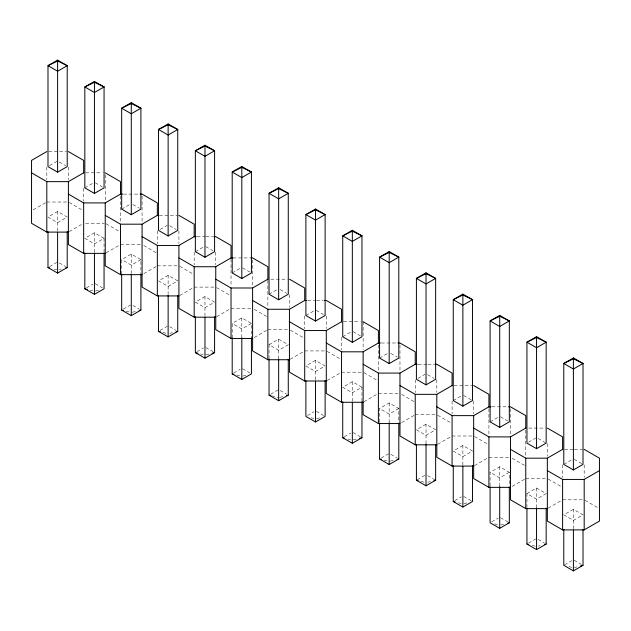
<?xml version="1.0" encoding="UTF-8"?>
<svg xmlns="http://www.w3.org/2000/svg" width="631" height="631" viewBox="0 0 631 631"><rect width="100%" height="100%" fill="white"/><g stroke="black" fill="none" stroke-linecap="round" stroke-linejoin="round"><path stroke-width="0.47" stroke-dasharray="3.15 2.37" d="M49.589 165.677L56.798 161.512M33.246 209.855L45.96 202.512M84.83 187.872L92.844 183.25M57.602 211.519L47.988 217.064L57.602 222.617L67.217 217.064L57.602 211.519L57.602 231.348M69.244 231.616L82.803 223.784M121.673 209.145L130.483 204.058M104.06 238.337L94.445 232.784L84.83 238.337L94.445 243.889L104.06 238.337L104.06 251.927M49.589 266.605L56.798 262.441M106.087 252.889L118.802 245.546M160.116 229.495L167.325 225.33M121.673 274.162L121.673 259.609L131.287 254.056L140.902 259.609L140.902 274.162M86.431 287.878L92.844 284.179M140.902 259.609L131.287 265.162L121.673 259.609M143.773 273.673L156.488 266.329M195.358 251.69L203.371 247.06M168.13 275.329L158.515 280.882L168.13 286.427L177.745 280.882L168.13 275.329L168.13 294.196M123.274 309.143L130.483 304.986M179.772 295.434L193.331 287.602M232.2 272.955L240.214 268.333M204.972 296.602L195.358 302.146L204.972 307.699L214.587 302.146L204.972 296.602L204.972 316.439M160.116 330.415L167.325 326.251M216.614 316.699L229.329 309.356M269.043 294.227L277.853 289.14M232.2 337.979L232.2 323.419L241.815 317.874L251.43 323.419L251.43 337.979M196.959 351.688L203.371 347.989M251.43 323.419L241.815 328.972L232.2 323.419M254.301 337.482L267.016 330.139M305.885 315.5L313.899 310.878M269.043 344.692L278.657 339.139L288.272 344.692L278.657 350.244L269.043 344.692L269.043 359.252M233.801 372.96L240.214 369.261M290.299 359.244L303.858 351.412M342.728 336.773L350.741 332.143M315.5 360.411L305.885 365.964L315.5 371.517L325.115 365.964L315.5 360.411L315.5 380.248M270.644 394.233L277.853 390.068M327.142 380.517L340.701 372.684M379.57 358.045L388.38 352.95M361.957 387.237L352.343 381.684L342.728 387.237L352.343 392.782L361.957 387.237L361.957 401.789M307.486 415.498L313.899 411.798M363.984 401.781L376.699 394.446M418.014 378.387L425.223 374.222M379.57 422.092L379.57 408.502L389.185 402.957L398.8 408.502L398.8 422.092M344.329 436.77L350.741 433.071M398.8 408.502L389.185 414.054L379.57 408.502M401.671 422.565L414.386 415.222M453.255 400.582L461.269 395.96M426.028 424.221L416.413 429.774L426.028 435.327L435.642 429.774L426.028 424.221L426.028 443.632M381.171 458.043L388.38 453.878M437.669 444.327L451.228 436.494M490.098 421.855L498.111 417.225M462.87 445.494L453.255 451.047L462.87 456.599L472.485 451.047L462.87 445.494L462.87 464.905M417.217 479.773L425.223 475.151M474.512 465.599L487.227 458.256M528.541 442.197L535.758 438.04M490.098 485.902L490.098 472.319L499.713 466.766L509.327 472.319L509.327 485.902M454.856 500.588L461.269 496.881M509.327 472.319L499.713 477.872L490.098 472.319M512.198 486.383L524.913 479.039M563.783 464.392L571.796 459.77M526.94 493.592L536.555 488.039L546.17 493.592L536.555 499.137L526.94 493.592L526.94 507.174M491.699 521.853L498.111 518.154M548.197 508.136L561.756 500.304M573.398 509.312L563.783 514.857L573.398 520.409L583.012 514.857L573.398 509.312L573.398 528.715M528.541 543.125L535.758 538.961M564.587 564.863L571.796 560.699M59.401 269.532L61.136 269.082M95.376 291.025L99.714 289.913M132.218 312.29L136.556 311.186M169.928 333.342L172.531 332.679M205.903 354.835L209.374 353.944M242.746 376.108L247.084 374.995M279.588 397.38L283.059 396.489M316.431 418.645L319.901 417.761M353.273 439.917L357.611 438.805M390.116 461.19L394.462 460.078M427.826 482.242L430.429 481.571M463.801 503.735L468.147 502.623M500.643 525L504.989 523.888M538.353 546.052L540.089 545.61M574.328 567.545L576.931 566.875M48.776 151.566L58.58 151.566M59.566 151.566L66.429 151.566M85.619 172.831L102.293 172.831M123.439 194.103L139.136 194.103M46.812 202.023L67.414 202.023M159.304 215.376L176.956 215.376M85.619 223.295L104.257 223.295M197.124 236.649L204.972 236.649M205.951 236.649L212.821 236.649M120.497 244.568L141.099 244.568M232.989 257.921L249.663 257.921M157.34 265.84L177.942 265.84M270.809 279.186L287.484 279.186M194.182 287.113L214.785 287.113M307.652 300.459L315.5 300.459M316.478 300.459L323.348 300.459M231.025 308.378L251.627 308.378M343.516 321.731L360.191 321.731M267.867 329.65L287.484 329.65M381.337 343.004L398.011 343.004M304.71 350.923L325.312 350.923M418.179 364.268L427.006 364.268M427.992 364.268L433.876 364.268M341.552 372.195L362.155 372.195M454.044 385.541L471.696 385.541M378.395 393.46L398.997 393.46M491.864 406.814L507.561 406.814M415.237 414.733L435.84 414.733M528.707 428.086L545.381 428.086M452.08 436.005L472.682 436.005M564.571 449.359L573.398 449.359M574.376 449.359L582.224 449.359M488.922 457.278L509.525 457.278M525.765 478.55L545.381 478.55M562.607 499.815L583.21 499.815M54.148 269.082L56.782 269.752M90.107 290.134L92.749 290.804M126.074 311.186L130.467 312.29M162.916 332.45L167.31 333.562M200.634 353.944L203.277 354.614M236.601 374.995L240.995 376.108M271.685 395.818L277.837 397.38M311.162 417.761L313.804 418.424M348.004 439.034L350.647 439.697M383.971 460.078L388.365 461.19M420.814 481.35L425.207 482.463M458.532 502.844L461.174 503.506M494.499 523.888L498.892 525M532.217 545.381L535.735 546.272M569.059 566.654L571.702 567.324M59.204 161.978L65.616 165.677M95.242 182.785L102.459 186.95M132.889 204.523L139.301 208.222M169.731 225.788L176.144 229.495M205.777 246.603L212.986 250.759M242.62 267.867L249.829 272.032M280.259 289.605L286.671 293.305M316.305 310.413L323.514 314.577M353.147 331.685L360.356 335.842M390.786 353.415L397.199 357.114M427.629 374.688L434.041 378.387M463.675 395.495L471.68 400.117M500.517 416.768L507.726 420.932M538.156 438.498L545.365 442.662M574.202 459.305L582.208 463.935M69.244 202.512L82.803 210.344M106.087 223.784L118.802 231.127M143.773 245.546L156.488 252.889M179.772 266.329L193.331 274.162M216.614 287.602L229.329 294.945M254.301 309.356L267.016 316.699M290.299 330.139L303.858 337.971M327.142 351.412L340.701 359.244M363.984 372.684L376.699 380.028M401.671 394.446L414.386 401.781M437.669 415.222L451.228 423.054M474.512 436.494L487.227 443.838M512.198 458.256L524.913 465.599M548.197 479.039L561.756 486.872M585.04 500.304L598.606 508.136M59.204 262.906L65.616 266.605M95.242 283.713L102.459 287.878M132.889 305.443L139.301 309.143M169.731 326.716L176.144 330.415M205.777 347.523L212.986 351.688M242.62 368.796L249.829 372.96M280.259 390.526L286.671 394.233M316.305 411.341L323.514 415.498M353.147 432.606L360.356 436.77M390.786 454.344L397.199 458.043M427.629 475.616L434.838 479.773M463.675 496.423L471.68 501.046M500.517 517.696L507.726 521.853M538.156 539.426L544.569 543.125M574.202 560.233L581.411 564.398M584.188 464.881L584.188 477.501M562.607 464.881L562.607 477.651M547.345 443.609L547.345 456.229M536.555 488.039L536.555 507.45M525.765 430.026L525.765 456.387M510.503 408.754L510.503 434.956M499.713 466.766L499.713 486.178M488.922 408.754L488.922 434.956M473.66 401.071L473.66 413.684M452.08 401.071L452.08 413.841M436.818 379.799L436.818 392.411M415.237 379.799L415.237 392.569M399.975 344.944L399.975 371.146M389.185 402.957L389.185 422.36M378.395 344.944L378.395 371.296M363.133 321.731L363.133 349.874M352.343 381.684L352.343 401.521M341.552 337.254L341.552 350.031M326.29 315.989L326.29 328.601M304.71 315.989L304.71 328.759M289.448 294.716L289.448 307.329M278.657 339.139L278.657 358.55M267.867 280.314L267.867 307.486M252.605 259.862L252.605 286.064M241.815 317.874L241.815 337.277M231.025 259.041L231.025 286.214M215.763 252.171L215.763 264.791M194.182 252.171L194.182 264.941M178.92 230.907L178.92 243.519M157.34 230.907L157.34 243.676M142.078 196.044L142.078 222.246M131.287 254.056L131.287 272.923M120.497 196.044L120.497 222.404M105.235 174.771L105.235 200.974M94.445 232.784L94.445 252.621M83.655 188.361L83.655 201.131M68.393 167.089L68.393 179.709M46.812 167.089L46.812 179.709"/><path stroke-width="0.95" d="M57.602 60.126L47.988 65.679L47.988 166.608L57.602 172.153L67.217 166.608L67.217 65.679L57.602 60.126L57.602 172.153M94.445 81.399L84.83 86.952L84.83 187.872L94.445 193.425L104.06 187.872L104.06 86.952L94.445 81.399L94.445 193.425M131.287 102.672L121.673 108.216L121.673 209.145L131.287 214.698L140.902 209.145L140.902 108.216L131.287 102.672L131.287 214.698M46.812 151.566L31.55 160.377L31.55 223.295L46.812 232.105L68.393 232.105M31.55 172.831L46.812 181.641L68.393 181.641L83.655 172.831M168.13 123.936L158.515 129.489L158.515 230.418L168.13 235.97L177.745 230.418L177.745 129.489L168.13 123.936L168.13 235.97M204.972 145.209L195.358 150.762L195.358 251.69L204.972 257.235L214.587 251.69L214.587 150.762L204.972 145.209L204.972 257.235M68.393 194.103L83.655 202.914L105.235 202.914L120.497 194.103L122.461 194.103M241.815 166.481L232.2 172.034L232.2 272.955L241.815 278.508L251.43 272.955L251.43 172.034L241.815 166.481L241.815 278.508M105.235 215.376L120.497 224.186L142.078 224.186L157.34 215.376M47.988 231.624L47.988 267.528L57.602 273.081L67.217 267.528L67.217 231.624M278.657 187.754L269.043 193.307L269.043 294.227L278.657 299.78L288.272 294.227L288.272 193.307L278.657 187.754L278.657 299.78M142.078 236.649L157.34 245.459L178.92 245.459L194.182 236.649L196.146 236.649M84.83 252.897L84.83 288.801L94.445 294.354L104.06 288.801L104.06 252.897M178.92 257.921L194.182 266.732L215.763 266.732L231.025 257.921L232.989 257.921M315.5 209.027L305.885 214.572L305.885 315.5L315.5 321.053L325.115 315.5L325.115 214.572L315.5 209.027L315.5 321.053M121.673 274.162L121.673 310.073L131.287 315.626L140.902 310.073L140.902 274.162M352.343 230.291L342.728 235.844L342.728 336.773L352.343 342.325L361.957 336.773L361.957 235.844L352.343 230.291L352.343 342.325M215.763 279.186L231.025 287.996L252.605 287.996L267.867 279.186M158.515 295.434L158.515 331.346L168.13 336.891L177.745 331.346L177.745 295.434M389.185 251.564L379.57 257.117L379.57 358.045L389.185 363.59L398.8 358.045L398.8 257.117L389.185 251.564L389.185 363.59M252.605 300.459L267.867 309.269L289.448 309.269L304.71 300.459L306.674 300.459M195.358 316.707L195.358 352.611L204.972 358.163L214.587 352.611L214.587 316.707M426.028 272.837L416.413 278.389L416.413 379.31L426.028 384.863L435.642 379.31L435.642 278.389L426.028 272.837L426.028 384.863M289.448 321.731L304.71 330.541L326.29 330.541L341.552 321.731M232.2 337.979L232.2 373.883L241.815 379.436L251.43 373.883L251.43 337.979M462.87 294.109L453.255 299.654L453.255 400.582L462.87 406.135L472.485 400.582L472.485 299.654L462.87 294.109L462.87 406.135M269.043 359.252L269.043 395.156L278.657 400.709L288.272 395.156L288.272 359.252M326.29 343.004L341.552 351.814L363.133 351.814L378.395 343.004L380.359 343.004M499.713 315.374L490.098 320.927L490.098 421.855L499.713 427.408L509.327 421.855L509.327 320.927L499.713 315.374L499.713 427.408M363.133 364.268L378.395 373.079L399.975 373.079L415.237 364.268L417.201 364.268M305.885 380.517L305.885 416.428L315.5 421.973L325.115 416.428L325.115 380.517M536.555 336.646L526.94 342.199L526.94 443.128L536.555 448.673L546.17 443.128L546.17 342.199L536.555 336.646L536.555 448.673M399.975 385.541L415.237 394.351L436.818 394.351L452.08 385.541M342.728 401.789L342.728 437.693L352.343 443.246L361.957 437.693L361.957 401.789M573.398 357.919L563.783 363.472L563.783 464.392L573.398 469.945L583.012 464.392L583.012 363.472L573.398 357.919L573.398 469.945M436.818 406.814L452.08 415.624L473.66 415.624L488.922 406.814L490.886 406.814M379.57 423.062L379.57 458.966L389.185 464.519L398.8 458.966L398.8 423.062M416.413 444.334L416.413 480.238L426.028 485.791L435.642 480.238L435.642 444.334M473.66 428.086L488.922 436.897L510.503 436.897L525.765 428.086M510.503 449.359L525.765 458.169L547.345 458.169L562.607 449.359M453.255 465.607L453.255 501.511L462.87 507.064L472.485 501.511L472.485 465.607M547.345 470.623L562.607 479.434L584.188 479.434L599.45 470.623M490.098 486.872L490.098 522.783L499.713 528.328L509.327 522.783L509.327 486.872M526.94 508.144L526.94 544.048L536.555 549.601L546.17 544.048L546.17 508.144M547.345 458.169L547.345 521.088L562.607 529.898L584.188 529.898L599.45 521.088L599.45 458.169L584.188 449.359M563.783 529.417L563.783 565.321L573.398 570.874L583.012 565.321L583.012 529.417M65.482 267.978L67.217 267.528M139.167 310.515L140.902 310.073M176.01 331.788L177.745 331.346M211.984 353.281L214.587 352.611M286.537 395.598L288.272 395.156M359.354 438.364L361.957 437.693M397.065 459.415L398.8 458.966M433.907 480.68L435.642 480.238M507.592 523.225L509.327 522.783M544.435 544.498L546.17 544.048M580.41 565.991L583.012 565.321M140.114 194.103L142.078 194.103L157.34 202.914L157.34 215.534M213.799 236.649L215.763 236.649L231.025 245.459L231.025 258.071M68.393 181.641L68.393 244.568L83.655 253.378L105.235 253.378M250.641 257.921L252.605 257.921L267.867 266.732L267.867 279.344M105.235 202.914L105.235 265.84L120.497 274.651L142.078 274.651M142.078 224.186L142.078 287.113L157.34 295.923L178.92 295.923M324.326 300.459L326.29 300.459L341.552 309.269L341.552 321.889M178.92 245.459L178.92 308.378L194.182 317.188L215.763 317.188M215.763 266.732L215.763 329.65L231.025 338.461L252.605 338.461M398.011 343.004L399.975 343.004L415.237 351.814L415.237 364.426M252.605 287.996L252.605 350.923L267.867 359.733L289.448 359.733M434.854 364.268L436.818 364.268L452.08 373.079L452.08 385.699M289.448 309.269L289.448 372.195L304.71 381.006L326.29 381.006M326.29 330.541L326.29 393.46L341.552 402.278L363.133 402.278M508.539 406.814L510.503 406.814L525.765 415.624L525.765 428.244M363.133 351.814L363.133 414.733L378.395 423.543L399.975 423.543M399.975 373.079L399.975 436.005L415.237 444.816L436.818 444.816M436.818 394.351L436.818 457.278L452.08 466.088L473.66 466.088M473.66 415.624L473.66 478.55L488.922 487.361L510.503 487.361M510.503 436.897L510.503 499.815L525.765 508.625L547.345 508.625M47.988 267.528L49.746 267.978M84.83 288.801L87.472 289.463M121.673 310.073L123.431 310.515M158.515 331.346L160.274 331.788M195.358 352.611L198 353.281M232.2 373.883L233.959 374.325M269.043 395.156L270.802 395.598M342.728 437.693L344.487 438.143M379.57 458.966L381.329 459.415M416.413 480.238L418.172 480.68M453.255 501.511L455.014 501.953M526.94 544.048L528.699 544.498M68.393 151.566L83.655 160.377L83.655 172.989M105.235 172.831L120.497 181.641L120.497 194.261M178.92 215.376L194.182 224.186L194.182 236.799M289.448 279.186L304.71 287.996L304.71 300.616M363.133 321.731L378.395 330.541L378.395 343.154M473.66 385.541L488.922 394.351L488.922 406.971M547.345 428.086L562.607 436.897L562.607 449.509M584.188 479.434L584.188 529.898M573.398 530.111L573.398 570.874M562.607 479.434L562.607 529.898M536.555 507.876L536.555 549.601M525.765 458.169L525.765 508.625M499.713 486.604L499.713 528.328M488.922 436.897L488.922 487.361M462.87 466.301L462.87 507.064M452.08 415.624L452.08 466.088M426.028 444.058L426.028 485.791M415.237 394.351L415.237 444.816M389.185 422.786L389.185 464.519M378.395 373.079L378.395 423.543M352.343 402.491L352.343 443.246M341.552 351.814L341.552 402.278M315.5 381.219L315.5 421.973M304.71 330.541L304.71 381.006M278.657 358.976L278.657 400.709M267.867 309.269L267.867 359.733M241.815 337.703L241.815 379.436M231.025 287.996L231.025 338.461M204.972 317.409L204.972 358.163M194.182 266.732L194.182 317.188M168.13 295.166L168.13 336.891M157.34 245.459L157.34 295.923M131.287 273.893L131.287 315.626M120.497 224.186L120.497 274.651M94.445 253.591L94.445 294.354M83.655 202.914L83.655 253.378M57.602 232.318L57.602 273.081M46.812 181.641L46.812 232.105M67.217 65.679L57.602 71.232L47.988 65.679L57.618 60.994L67.217 65.679M104.06 86.952L94.445 92.497L84.83 86.952L94.461 82.267L104.06 86.952M140.902 108.216L131.287 113.769L121.673 108.216L131.303 103.539L140.902 108.216M177.745 129.489L168.13 135.042L158.515 129.489L168.146 124.804L177.745 129.489M214.587 150.762L204.972 156.314L195.358 150.762L204.988 146.076L214.587 150.762M251.43 172.034L241.815 177.579L232.2 172.034L241.831 167.349L251.43 172.034M288.272 193.307L278.657 198.852L269.043 193.307L278.673 188.622L288.272 193.307M325.115 214.572L315.5 220.124L305.885 214.572L315.516 209.886L325.115 214.572M361.957 235.844L352.343 241.397L342.728 235.844L352.358 231.159L361.957 235.844M398.8 257.117L389.185 262.67L379.57 257.117L389.201 252.432L398.8 257.117M435.642 278.389L426.028 283.934L416.413 278.389L426.043 273.704L435.642 278.389M472.485 299.654L462.87 305.207L453.255 299.654L462.886 294.977L472.485 299.654M509.327 320.927L499.713 326.479L490.098 320.927L499.728 316.241L509.327 320.927M546.17 342.199L536.555 347.752L526.94 342.199L536.571 337.514L546.17 342.199M583.012 363.472L573.398 369.025L563.783 363.472L573.413 358.787L583.012 363.472"/></g></svg>
